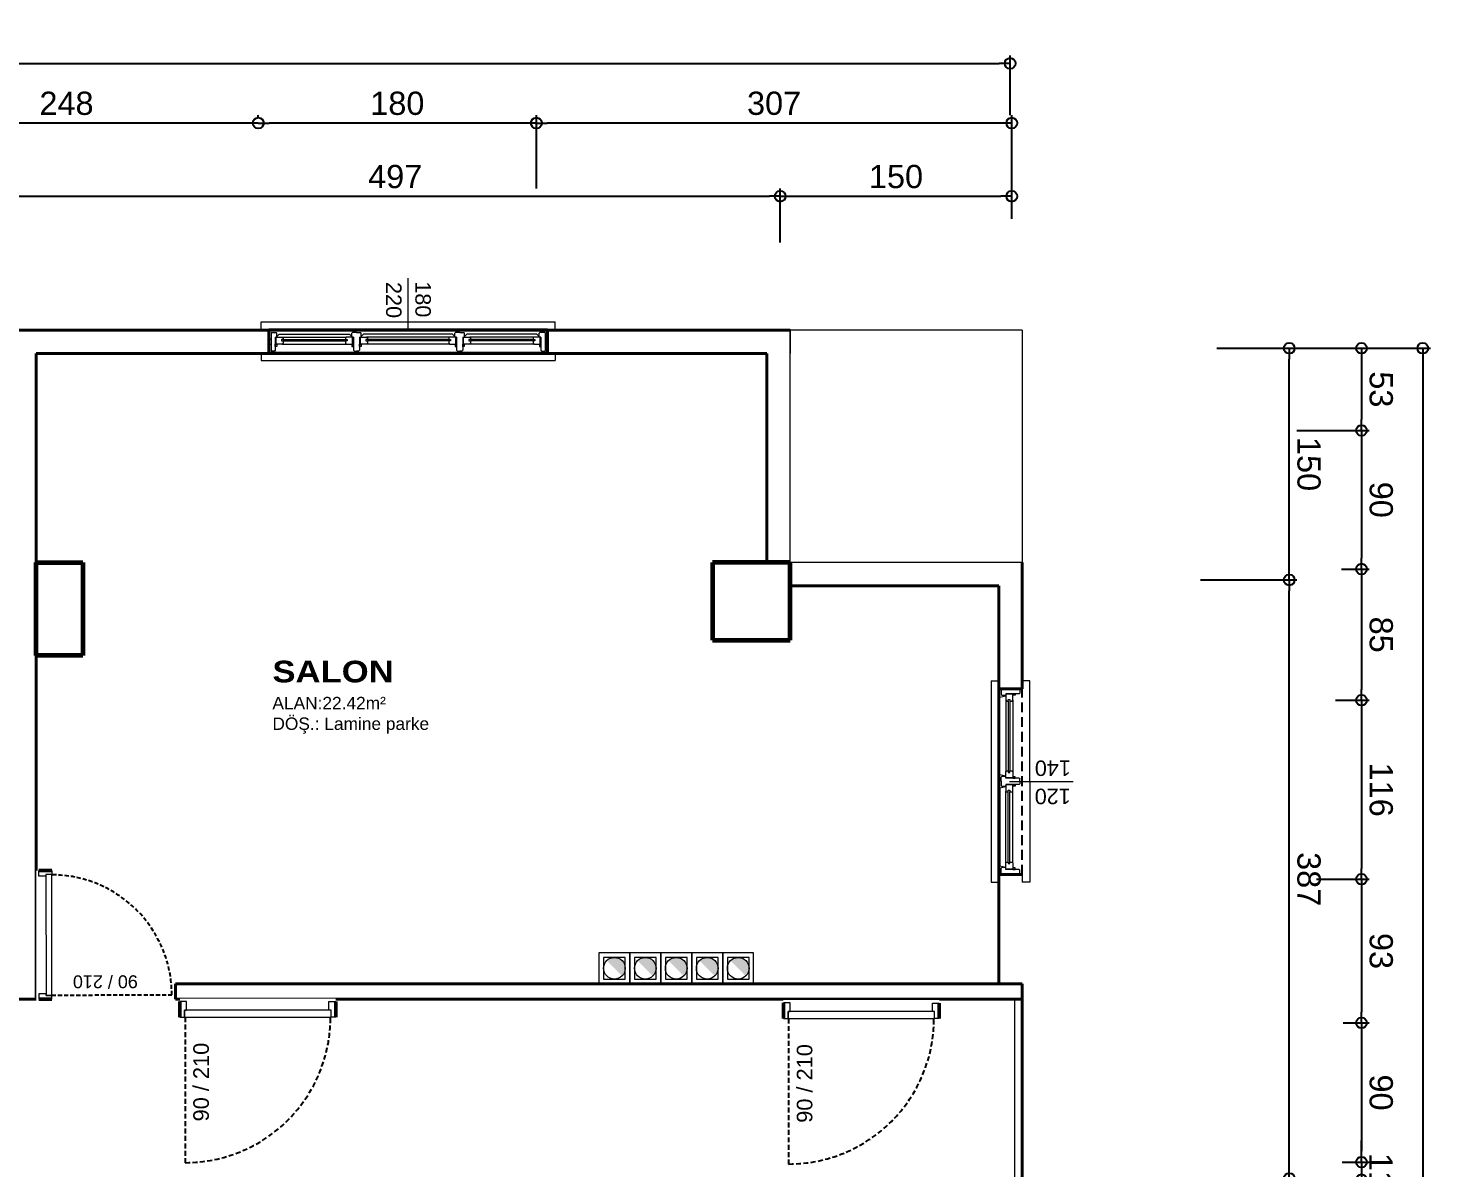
# Model space of a CAD drawing. Header units: millimetres. Extents: x 768 to 14077, y 324 to 18132.
# Drawn here: x 4003 to 4924, y 17348 to 18084 of the extents above; entities that cross this region are included whole.
import ezdxf

# ---------------------------------------------------------------- set-up
doc = ezdxf.new("R2010")
doc.units = ezdxf.units.MM
doc.set_wipeout_variables(frame=1)
doc.linetypes.add('HIDDEN', pattern=[9.525, 6.35, -3.175])
doc.linetypes.add('HIDDEN2', pattern=[4.7625, 3.175, -1.5875])
for name, color, linetype, lineweight in [('DUV', 41, 'Continuous', 50), ('KAPI', 30, 'Continuous', 20), ('SEM_DUVAR1', 136, 'Continuous', 40), ('SEM_KOLON1', 244, 'Continuous', 60), ('SEM_PENCERE', 133, 'Continuous', 13), ('SEM_TEFRIS', 225, 'Continuous', 9), ('SEM_YAZI2', 53, 'Continuous', 9)]:
    doc.layers.add(name, color=color, linetype=linetype, lineweight=lineweight)
for name, color, linetype in [('KAPI-AC', 9, 'HIDDEN'), ('SANAL', 11, 'HIDDEN'), ('TEXT', 7, 'Continuous')]:
    doc.layers.add(name, color=color, linetype=linetype)
doc.styles.add('KAPıNO', font='arial.ttf')
doc.styles.add('ROMANC', font='arial.ttf', dxfattribs={"height": 0.1})
doc.styles.get("Standard").update_dxf_attribs({"font": 'arial.ttf'})
doc.dimstyles.new('1-50-2', dxfattribs={"dimtxt": 15, "dimasz": 7, "dimexe": 5, "dimexo": 5, "dimgap": 5, "dimtad": 1, "dimdec": 0, "dimtxsty": 'Standard', "dimblk": 'ORIGIN', "dimcen": 5, "dimdle": 7, "dimclrd": 256, "dimclre": 256, "dimclrt": 256, "dimadec": 0, "dimazin": 0, "dimtfac": 1, "dimtdec": 0, "dimtix": 1, "dimtmove": 0, "dimatfit": 3, "dimldrblk": 'ORIGIN', "dimfxl": 1, "dimlwd": -1, "dimlwe": -1, "dimarcsym": 0})

# ---------------------------------------------------------------- blocks, each defined once
blk = doc.blocks.new('_Origin')
at = {"color": 0, "linetype": 'ByBlock', "lineweight": -2}
blk.add_line((0, 0), (-1, 0), dxfattribs=at)
blk.add_circle((0, 0), 0.5, dxfattribs=at)
blk = doc.blocks.new('*D616')
at = {"transparency": 16777216}
for p, q in [((3991.39, 17942.04), (3991.39, 17980.31)), ((3998.39, 17975.31), (4481.85, 17975.31)), ((4488.85, 17945.37), (4488.85, 17980.31))]:
    blk.add_line(p, q, dxfattribs=at)
at = {"layer": 'Defpoints', "color": 0, "transparency": 16777216}
for p in [(4488.85, 17975.31), (4488.85, 17940.37), (3991.39, 17937.04)]:
    blk.add_point(p, dxfattribs=at)
at = {"transparency": 16777216, "xscale": 7, "yscale": 7, "zscale": 7, "rotation": 180}
blk.add_blockref('_Origin', (3991.39, 17975.31), dxfattribs=at)
at = {"transparency": 16777216, "xscale": 7, "yscale": 7, "zscale": 7}
blk.add_blockref('_Origin', (4488.85, 17975.31), dxfattribs=at)
at = {"transparency": 16777216, "insert": (4240.12, 17987.97), "char_height": 15, "attachment_point": 5}
blk.add_mtext('497', dxfattribs=at)
blk = doc.blocks.new('*D617')
at = {"transparency": 16777216}
for p, q in [((4488.85, 17945.37), (4488.85, 17980.31)), ((4495.85, 17975.31), (4631.46, 17975.31)), ((4638.46, 17960.68), (4638.46, 17980.31))]:
    blk.add_line(p, q, dxfattribs=at)
at = {"layer": 'Defpoints', "color": 0, "transparency": 16777216}
for p in [(4638.46, 17975.31), (4638.46, 17955.68), (4488.85, 17940.37)]:
    blk.add_point(p, dxfattribs=at)
at = {"transparency": 16777216, "xscale": 7, "yscale": 7, "zscale": 7, "rotation": 180}
blk.add_blockref('_Origin', (4488.85, 17975.31), dxfattribs=at)
at = {"transparency": 16777216, "xscale": 7, "yscale": 7, "zscale": 7}
blk.add_blockref('_Origin', (4638.46, 17975.31), dxfattribs=at)
at = {"transparency": 16777216, "insert": (4563.66, 17987.97), "char_height": 15, "attachment_point": 5}
blk.add_mtext('150', dxfattribs=at)
blk = doc.blocks.new('*D618')
at = {"transparency": 16777216}
for p, q in [((4331.32, 17980.31), (4331.32, 18027.59)), ((4631.46, 18022.59), (4338.32, 18022.59)), ((4638.46, 17980.31), (4638.46, 18027.59))]:
    blk.add_line(p, q, dxfattribs=at)
at = {"layer": 'Defpoints', "color": 0, "transparency": 16777216}
for p in [(4331.32, 18022.59), (4331.32, 17975.31), (4638.46, 17975.31)]:
    blk.add_point(p, dxfattribs=at)
at = {"transparency": 16777216, "xscale": 7, "yscale": 7, "zscale": 7, "rotation": 180}
blk.add_blockref('_Origin', (4331.32, 18022.59), dxfattribs=at)
at = {"transparency": 16777216, "xscale": 7, "yscale": 7, "zscale": 7}
blk.add_blockref('_Origin', (4638.46, 18022.59), dxfattribs=at)
at = {"transparency": 16777216, "insert": (4484.89, 18035.26), "char_height": 15, "attachment_point": 5}
blk.add_mtext('307', dxfattribs=at)
blk = doc.blocks.new('*D619')
at = {"transparency": 16777216}
for p, q in [((4151.66, 18025.67), (4151.66, 18027.59)), ((4324.32, 18022.59), (4158.66, 18022.59)), ((4331.32, 17980.31), (4331.32, 18027.59))]:
    blk.add_line(p, q, dxfattribs=at)
at = {"layer": 'Defpoints', "color": 0, "transparency": 16777216}
for p in [(4151.66, 18022.59), (4151.66, 18020.67), (4331.32, 17975.31)]:
    blk.add_point(p, dxfattribs=at)
at = {"transparency": 16777216, "xscale": 7, "yscale": 7, "zscale": 7, "rotation": 180}
blk.add_blockref('_Origin', (4151.66, 18022.59), dxfattribs=at)
at = {"transparency": 16777216, "xscale": 7, "yscale": 7, "zscale": 7}
blk.add_blockref('_Origin', (4331.32, 18022.59), dxfattribs=at)
at = {"transparency": 16777216, "insert": (4241.49, 18035.25), "char_height": 15, "attachment_point": 5}
blk.add_mtext('180', dxfattribs=at)
blk = doc.blocks.new('*D620')
at = {"transparency": 16777216}
for p, q in [((3903.8, 18021.03), (3903.8, 18027.59)), ((4144.66, 18022.59), (3910.8, 18022.59)), ((4151.66, 18025.67), (4151.66, 18027.59))]:
    blk.add_line(p, q, dxfattribs=at)
at = {"layer": 'Defpoints', "color": 0, "transparency": 16777216}
for p in [(3903.8, 18022.59), (4151.66, 18020.67), (3903.8, 18016.03)]:
    blk.add_point(p, dxfattribs=at)
at = {"transparency": 16777216, "xscale": 7, "yscale": 7, "zscale": 7, "rotation": 180}
blk.add_blockref('_Origin', (3903.8, 18022.59), dxfattribs=at)
at = {"transparency": 16777216, "xscale": 7, "yscale": 7, "zscale": 7}
blk.add_blockref('_Origin', (4151.66, 18022.59), dxfattribs=at)
at = {"transparency": 16777216, "insert": (4027.73, 18035.25), "char_height": 15, "attachment_point": 5}
blk.add_mtext('248', dxfattribs=at)
blk = doc.blocks.new('*D633')
at = {"transparency": 16777216}
for p, q in [((1554.89, 18027.59), (1554.89, 18066.12)), ((1561.89, 18061.12), (4630.4, 18061.12)), ((4637.4, 18027.59), (4637.4, 18066.12))]:
    blk.add_line(p, q, dxfattribs=at)
at = {"layer": 'Defpoints', "color": 0, "transparency": 16777216}
for p in [(4637.4, 18061.12), (1554.89, 18022.59), (4637.4, 18022.59)]:
    blk.add_point(p, dxfattribs=at)
at = {"transparency": 16777216, "xscale": 7, "yscale": 7, "zscale": 7, "rotation": 180}
blk.add_blockref('_Origin', (1554.89, 18061.12), dxfattribs=at)
at = {"transparency": 16777216, "xscale": 7, "yscale": 7, "zscale": 7}
blk.add_blockref('_Origin', (4637.4, 18061.12), dxfattribs=at)
at = {"transparency": 16777216, "insert": (3096.14, 18073.78), "char_height": 15, "attachment_point": 5}
blk.add_mtext('3083', dxfattribs=at)
blk = doc.blocks.new('*D86')
at = {"transparency": 16777216}
for p, q in [((4997.78, 1325), (4977.47, 1325)), ((4982.47, 1318), (4982.47, 945.49)), ((5039.73, 938.49), (4977.47, 938.49))]:
    blk.add_line(p, q, dxfattribs=at)
at = {"layer": 'Defpoints', "color": 0, "transparency": 16777216}
for p in [(5002.78, 1325), (4982.47, 938.49), (5044.73, 938.49)]:
    blk.add_point(p, dxfattribs=at)
at = {"transparency": 16777216, "xscale": 7, "yscale": 7, "zscale": 7}
for p, rotation in [((4982.47, 1325), 90), ((4982.47, 938.49), 270)]:
    blk.add_blockref('_Origin', p, dxfattribs=dict(at, rotation=rotation))
at = {"transparency": 16777216, "insert": (4969.81, 1131.75), "char_height": 15, "attachment_point": 5, "rotation": 90}
blk.add_mtext('387', dxfattribs=at)
blk = doc.blocks.new('*D87')
at = {"transparency": 16777216}
for p, q in [((5039.73, 938.49), (4977.47, 938.49)), ((4982.47, 931.49), (4982.47, 795.89)), ((5029.26, 788.89), (4977.47, 788.89))]:
    blk.add_line(p, q, dxfattribs=at)
at = {"layer": 'Defpoints', "color": 0, "transparency": 16777216}
for p in [(5044.73, 938.49), (4982.47, 788.89), (5034.26, 788.89)]:
    blk.add_point(p, dxfattribs=at)
at = {"transparency": 16777216, "xscale": 7, "yscale": 7, "zscale": 7}
for p, rotation in [((4982.47, 938.49), 90), ((4982.47, 788.89), 270)]:
    blk.add_blockref('_Origin', p, dxfattribs=dict(at, rotation=rotation))
at = {"transparency": 16777216, "insert": (4969.81, 863.69), "char_height": 15, "attachment_point": 5, "rotation": 90}
blk.add_mtext('150', dxfattribs=at)
blk = doc.blocks.new('*D88')
at = {"transparency": 16777216}
for p, q in [((4977.47, 841.98), (4930.79, 841.98)), ((4935.79, 795.89), (4935.79, 834.98)), ((4977.47, 788.89), (4930.79, 788.89))]:
    blk.add_line(p, q, dxfattribs=at)
at = {"layer": 'Defpoints', "color": 0, "transparency": 16777216}
for p in [(4935.79, 841.98), (4982.47, 841.98), (4982.47, 788.89)]:
    blk.add_point(p, dxfattribs=at)
at = {"transparency": 16777216, "xscale": 7, "yscale": 7, "zscale": 7}
for p, rotation in [((4935.79, 841.98), 90), ((4935.79, 788.89), 270)]:
    blk.add_blockref('_Origin', p, dxfattribs=dict(at, rotation=rotation))
at = {"transparency": 16777216, "insert": (4923.13, 815.44), "char_height": 15, "attachment_point": 5, "rotation": 90}
blk.add_mtext('53', dxfattribs=at)
blk = doc.blocks.new('*D89')
at = {"transparency": 16777216}
for p, q in [((4948.79, 931.49), (4930.79, 931.49)), ((4935.79, 848.98), (4935.79, 924.49)), ((4977.47, 841.98), (4930.79, 841.98))]:
    blk.add_line(p, q, dxfattribs=at)
at = {"layer": 'Defpoints', "color": 0, "transparency": 16777216}
for p in [(4935.79, 931.49), (4953.79, 931.49), (4982.47, 841.98)]:
    blk.add_point(p, dxfattribs=at)
at = {"transparency": 16777216, "xscale": 7, "yscale": 7, "zscale": 7}
for p, rotation in [((4935.79, 931.49), 90), ((4935.79, 841.98), 270)]:
    blk.add_blockref('_Origin', p, dxfattribs=dict(at, rotation=rotation))
at = {"transparency": 16777216, "insert": (4923.13, 886.74), "char_height": 15, "attachment_point": 5, "rotation": 90}
blk.add_mtext('90', dxfattribs=at)
blk = doc.blocks.new('*D90')
at = {"transparency": 16777216}
for p, q in [((4952.52, 1016.18), (4930.79, 1016.18)), ((4935.79, 938.49), (4935.79, 1009.18)), ((4948.79, 931.49), (4930.79, 931.49))]:
    blk.add_line(p, q, dxfattribs=at)
at = {"layer": 'Defpoints', "color": 0, "transparency": 16777216}
for p in [(4935.79, 1016.18), (4957.52, 1016.18), (4953.79, 931.49)]:
    blk.add_point(p, dxfattribs=at)
at = {"transparency": 16777216, "xscale": 7, "yscale": 7, "zscale": 7}
for p, rotation in [((4935.79, 1016.18), 90), ((4935.79, 931.49), 270)]:
    blk.add_blockref('_Origin', p, dxfattribs=dict(at, rotation=rotation))
at = {"transparency": 16777216, "insert": (4923.13, 973.84), "char_height": 15, "attachment_point": 5, "rotation": 90}
blk.add_mtext('85', dxfattribs=at)
blk = doc.blocks.new('*D91')
at = {"transparency": 16777216}
for p, q in [((4964.81, 1131.75), (4930.79, 1131.75)), ((4935.79, 1023.18), (4935.79, 1124.75)), ((4952.52, 1016.18), (4930.79, 1016.18))]:
    blk.add_line(p, q, dxfattribs=at)
at = {"layer": 'Defpoints', "color": 0, "transparency": 16777216}
for p in [(4935.79, 1131.75), (4969.81, 1131.75), (4957.52, 1016.18)]:
    blk.add_point(p, dxfattribs=at)
at = {"transparency": 16777216, "xscale": 7, "yscale": 7, "zscale": 7}
for p, rotation in [((4935.79, 1131.75), 90), ((4935.79, 1016.18), 270)]:
    blk.add_blockref('_Origin', p, dxfattribs=dict(at, rotation=rotation))
at = {"transparency": 16777216, "insert": (4923.13, 1073.96), "char_height": 15, "attachment_point": 5, "rotation": 90}
blk.add_mtext('116', dxfattribs=at)
blk = doc.blocks.new('*D92')
at = {"transparency": 16777216}
for p, q in [((4947.63, 1224.53), (4930.79, 1224.53)), ((4935.79, 1138.75), (4935.79, 1217.53)), ((4964.81, 1131.75), (4930.79, 1131.75))]:
    blk.add_line(p, q, dxfattribs=at)
at = {"layer": 'Defpoints', "color": 0, "transparency": 16777216}
for p in [(4935.79, 1224.53), (4952.63, 1224.53), (4969.81, 1131.75)]:
    blk.add_point(p, dxfattribs=at)
at = {"transparency": 16777216, "xscale": 7, "yscale": 7, "zscale": 7}
for p, rotation in [((4935.79, 1224.53), 90), ((4935.79, 1131.75), 270)]:
    blk.add_blockref('_Origin', p, dxfattribs=dict(at, rotation=rotation))
at = {"transparency": 16777216, "insert": (4923.13, 1178.14), "char_height": 15, "attachment_point": 5, "rotation": 90}
blk.add_mtext('93', dxfattribs=at)
blk = doc.blocks.new('*D93')
at = {"transparency": 16777216}
for p, q in [((4948.35, 1314.46), (4930.79, 1314.46)), ((4935.79, 1231.53), (4935.79, 1307.46)), ((4947.63, 1224.53), (4930.79, 1224.53))]:
    blk.add_line(p, q, dxfattribs=at)
at = {"layer": 'Defpoints', "color": 0, "transparency": 16777216}
for p in [(4935.79, 1314.46), (4953.35, 1314.46), (4952.63, 1224.53)]:
    blk.add_point(p, dxfattribs=at)
at = {"transparency": 16777216, "xscale": 7, "yscale": 7, "zscale": 7}
for p, rotation in [((4935.79, 1314.46), 90), ((4935.79, 1224.53), 270)]:
    blk.add_blockref('_Origin', p, dxfattribs=dict(at, rotation=rotation))
at = {"transparency": 16777216, "insert": (4923.13, 1269.5), "char_height": 15, "attachment_point": 5, "rotation": 90}
blk.add_mtext('90', dxfattribs=at)
blk = doc.blocks.new('*D94')
at = {"transparency": 16777216}
for p, q in [((4935.79, 1332.81), (4935.79, 1339.81)), ((4948.35, 1325.81), (4930.79, 1325.81)), ((4935.79, 1314.46), (4935.79, 1325.81)), ((4948.35, 1314.46), (4930.79, 1314.46)), ((4935.79, 1307.46), (4935.79, 1300.46))]:
    blk.add_line(p, q, dxfattribs=at)
at = {"layer": 'Defpoints', "color": 0, "transparency": 16777216}
for p in [(4935.79, 1325.81), (4953.35, 1325.81), (4953.35, 1314.46)]:
    blk.add_point(p, dxfattribs=at)
at = {"transparency": 16777216, "xscale": 7, "yscale": 7, "zscale": 7}
for p, rotation in [((4935.79, 1325.81), 270), ((4935.79, 1314.46), 90)]:
    blk.add_blockref('_Origin', p, dxfattribs=dict(at, rotation=rotation))
at = {"transparency": 16777216, "insert": (4923.26, 1320.14), "char_height": 15, "attachment_point": 5, "rotation": 90}
blk.add_mtext('11', dxfattribs=at)
blk = doc.blocks.new('*D105')
at = {"transparency": 16777216}
for p, q in [((4930.79, 2153.78), (4891.21, 2153.78)), ((4896.21, 795.89), (4896.21, 2146.78)), ((4930.79, 788.89), (4891.21, 788.89))]:
    blk.add_line(p, q, dxfattribs=at)
at = {"layer": 'Defpoints', "color": 0, "transparency": 16777216}
for p in [(4896.21, 2153.78), (4935.79, 2153.78), (4935.79, 788.89)]:
    blk.add_point(p, dxfattribs=at)
at = {"transparency": 16777216, "xscale": 7, "yscale": 7, "zscale": 7}
for p, rotation in [((4896.21, 2153.78), 90), ((4896.21, 788.89), 270)]:
    blk.add_blockref('_Origin', p, dxfattribs=dict(at, rotation=rotation))
at = {"transparency": 16777216, "insert": (4883.54, 1471.33), "char_height": 15, "attachment_point": 5, "rotation": 90}
blk.add_mtext('1365', dxfattribs=at)
blk = doc.blocks.new('*U116')
at = {"layer": 'TEXT', "style": 'KAPıNO'}
blk.add_attdef('KB', (8.6, -76.9), '', height=10, rotation=90, dxfattribs=at)
blk.add_wipeout([(-10, -11), (90, -11), (90, 2), (-10, 2)]).dxf.layer = 'KAPI'
at = {"layer": 'DUV'}
for p, q in [((-10, -10), (-10, 0)), ((90, -10), (90, 0))]:
    blk.add_line(p, q, dxfattribs=at)
at = {"layer": 'KAPI'}
for points in [[(-10, 0), (-10, -10), (-7, -10), (-7, -5.5), (-5.7, -5.5), (-5.7, 0)], [(90, 0), (90, -10), (87, -10), (87, -5.5), (85.7, -5.5), (85.7, 0)]]:
    blk.add_lwpolyline(points, close=True, dxfattribs=at)
blk.add_lwpolyline([(-7, -5.5), (-7, -10), (87, -10), (87, -5.5), (-7, -5.5)], dxfattribs=at)
at = {"layer": 'KAPI-AC', "linetype": 'HIDDEN2'}
blk.add_lwpolyline([(-6.7, -10), (-6.7, -103.3, 0.414214), (86.7, -10)], format="xyb", dxfattribs=at)
blk = doc.blocks.new('*U118')
at = {"layer": 'TEXT', "style": 'KAPıNO'}
blk.add_attdef('KB', (8.58, -76.87), '', height=10, rotation=90, dxfattribs=at)
blk.add_wipeout([(-10, -11), (90, -11), (90, 2), (-10, 2)]).dxf.layer = 'KAPI'
at = {"layer": 'DUV'}
for p, q in [((-10, -10), (-10, 0)), ((90, -10), (90, 0))]:
    blk.add_line(p, q, dxfattribs=at)
at = {"layer": 'KAPI'}
for points in [[(-10, 0), (-10, -10), (-7, -10), (-7, -5.5), (-5.7, -5.5), (-5.7, 0)], [(90, 0), (90, -10), (87, -10), (87, -5.5), (85.7, -5.5), (85.7, 0)]]:
    blk.add_lwpolyline(points, close=True, dxfattribs=at)
blk.add_lwpolyline([(-7, -5.5), (-7, -10), (87, -10), (87, -5.5), (-7, -5.5)], dxfattribs=at)
at = {"layer": 'KAPI-AC', "linetype": 'HIDDEN2'}
blk.add_lwpolyline([(-6.67, -10), (-6.67, -103.33, 0.414214), (86.67, -10)], format="xyb", dxfattribs=at)
blk = doc.blocks.new('20FRANSIZ200')
at = {"layer": 'SANAL'}
for p, q in [((233.2758, -106.1039), (235.0758, -106.1039)), ((233.2758, -106.2539), (235.0758, -106.2539))]:
    blk.add_line(p, q, dxfattribs=at)
at = {"layer": 'SEM_DUVAR1'}
for p, q in [((233.2758, -106.1039), (233.2758, -106.2539)), ((235.0758, -106.1039), (235.0758, -106.2539))]:
    blk.add_line(p, q, dxfattribs=at)
at = {"layer": 'SEM_PENCERE'}
for p, q in [((233.3117, -106.1156), (233.2909, -106.1156)), ((233.2909, -106.2356), (233.2909, -106.1156)), ((233.3179, -106.1217), (233.3117, -106.1156)), ((233.3179, -106.2056), (233.3179, -106.1217)), ((233.8225, -106.1217), (233.8286, -106.1156)), ((233.8225, -106.2056), (233.8225, -106.1217)), ((233.8286, -106.1156), (233.8425, -106.1156)), ((233.8564, -106.1156), (233.8425, -106.1156)), ((233.8625, -106.1217), (233.8564, -106.1156)), ((233.8625, -106.2056), (233.8625, -106.1217)), ((234.4892, -106.1217), (234.4953, -106.1156)), ((234.4892, -106.2056), (234.4892, -106.1217)), ((234.4953, -106.1156), (234.5092, -106.1156)), ((234.523, -106.1156), (234.5092, -106.1156)), ((234.5292, -106.1217), (234.523, -106.1156)), ((234.5292, -106.2056), (234.5292, -106.1217)), ((235.0338, -106.1217), (235.0399, -106.1156)), ((235.0338, -106.2056), (235.0338, -106.1217)), ((235.0399, -106.1156), (235.0608, -106.1156)), ((235.0608, -106.2356), (235.0608, -106.1156)), ((233.2759, -106.1602), (233.2909, -106.1602)), ((233.2909, -106.1907), (233.2759, -106.1907)), ((233.3179, -106.2056), (233.3238, -106.2056)), ((233.3238, -106.2056), (233.3288, -106.2106)), ((233.3288, -106.2106), (233.3288, -106.2306)), ((233.3628, -106.2055), (233.7775, -106.2055)), ((233.3629, -106.1605), (233.7775, -106.1605)), ((233.3679, -106.1805), (233.7725, -106.1805)), ((233.3679, -106.1905), (233.7725, -106.1905)), ((233.8165, -106.2056), (233.8115, -106.2106)), ((233.8115, -106.2106), (233.8115, -106.2306)), ((233.8225, -106.2056), (233.8165, -106.2056)), ((233.8625, -106.2056), (233.8685, -106.2056)), ((233.8685, -106.2056), (233.8735, -106.2106)), ((233.8735, -106.2106), (233.8735, -106.2306)), ((233.9075, -106.1605), (234.4442, -106.1605)), ((233.9075, -106.2055), (234.4442, -106.2055)), ((233.9125, -106.1805), (234.4391, -106.1805)), ((233.9125, -106.1905), (234.4391, -106.1905)), ((234.4832, -106.2056), (234.4782, -106.2106)), ((234.4782, -106.2106), (234.4782, -106.2306)), ((234.4892, -106.2056), (234.4832, -106.2056)), ((234.5292, -106.2056), (234.5351, -106.2056)), ((234.5351, -106.2056), (234.5401, -106.2106)), ((234.5401, -106.2106), (234.5401, -106.2306)), ((234.9888, -106.1605), (234.5741, -106.1605)), ((234.9888, -106.2055), (234.5741, -106.2055)), ((234.9838, -106.1805), (234.5792, -106.1805)), ((234.9838, -106.1905), (234.5792, -106.1905)), ((235.0278, -106.2056), (235.0228, -106.2106)), ((235.0228, -106.2106), (235.0228, -106.2306)), ((235.0338, -106.2056), (235.0278, -106.2056)), ((235.0758, -106.1602), (235.0608, -106.1602)), ((235.0608, -106.1907), (235.0758, -106.1907)), ((233.2909, -106.2356), (233.3239, -106.2356)), ((233.3288, -106.2306), (233.3239, -106.2356)), ((233.8115, -106.2306), (233.8165, -106.2356)), ((233.8425, -106.2356), (233.8165, -106.2356)), ((233.8425, -106.2356), (233.8685, -106.2356)), ((233.8735, -106.2306), (233.8685, -106.2356)), ((234.1758, -106.2539), (234.1758, -106.587)), ((234.4782, -106.2306), (234.4832, -106.2356)), ((234.5092, -106.2356), (234.4832, -106.2356)), ((234.5092, -106.2356), (234.5352, -106.2356)), ((234.5401, -106.2306), (234.5352, -106.2356)), ((235.0228, -106.2306), (235.0278, -106.2356)), ((235.0608, -106.2356), (235.0278, -106.2356))]:
    blk.add_line(p, q, dxfattribs=at)
for points in [[(233.3179, -106.1605), (233.3279, -106.1605), (233.3279, -106.1455), (233.3179, -106.1455)], [(233.3229, -106.2056), (233.3629, -106.2056), (233.3679, -106.2005), (233.3679, -106.1905), (233.3579, -106.1906), (233.3579, -106.1806), (233.3679, -106.1805), (233.3679, -106.1655), (233.3629, -106.1605), (233.3229, -106.1605)], [(233.8175, -106.2056), (233.7774, -106.2056), (233.7725, -106.2005), (233.7725, -106.1905), (233.7825, -106.1906), (233.7825, -106.1806), (233.7725, -106.1805), (233.7725, -106.1655), (233.7775, -106.1605), (233.8175, -106.1605)], [(233.8225, -106.1605), (233.8125, -106.1605), (233.8125, -106.1455), (233.8225, -106.1455)], [(233.8625, -106.1605), (233.8725, -106.1605), (233.8725, -106.1455), (233.8625, -106.1455)], [(233.8675, -106.2056), (233.9075, -106.2056), (233.9125, -106.2005), (233.9125, -106.1905), (233.9025, -106.1906), (233.9025, -106.1806), (233.9125, -106.1805), (233.9125, -106.1655), (233.9075, -106.1605), (233.8675, -106.1605)], [(234.4842, -106.2056), (234.4441, -106.2056), (234.4391, -106.2005), (234.4391, -106.1905), (234.4491, -106.1906), (234.4491, -106.1806), (234.4391, -106.1805), (234.4391, -106.1655), (234.4442, -106.1605), (234.4842, -106.1605)], [(234.4892, -106.1605), (234.4792, -106.1605), (234.4792, -106.1455), (234.4892, -106.1455)], [(234.5292, -106.1605), (234.5392, -106.1605), (234.5392, -106.1455), (234.5292, -106.1455)], [(234.5342, -106.2056), (234.5742, -106.2056), (234.5792, -106.2005), (234.5792, -106.1905), (234.5692, -106.1906), (234.5692, -106.1806), (234.5792, -106.1805), (234.5792, -106.1655), (234.5742, -106.1605), (234.5342, -106.1605)], [(235.0288, -106.2056), (234.9888, -106.2056), (234.9838, -106.2005), (234.9838, -106.1905), (234.9938, -106.1906), (234.9938, -106.1806), (234.9838, -106.1805), (234.9838, -106.1655), (234.9888, -106.1605), (235.0288, -106.1605)], [(235.0338, -106.1605), (235.0238, -106.1605), (235.0238, -106.1455), (235.0338, -106.1455)]]:
    blk.add_lwpolyline(points, close=True, dxfattribs=at)
for points in [[(233.3288, -106.2106), (233.3438, -106.2256), (233.7965, -106.2255), (233.8115, -106.2106)], [(233.8735, -106.2106), (233.8884, -106.2256), (234.4632, -106.2255), (234.4782, -106.2106)], [(235.0228, -106.2106), (235.0079, -106.2256), (234.5551, -106.2255), (234.5401, -106.2106)]]:
    blk.add_lwpolyline(points, dxfattribs=at)
at = {"layer": 'SEM_TEFRIS'}
for p, q in [((235.1258, -106.0539), (233.2258, -106.0539)), ((233.2258, -106.1039), (233.2258, -106.0539)), ((233.2758, -106.1039), (233.2258, -106.1039)), ((235.0758, -106.1039), (235.1258, -106.1039)), ((235.1258, -106.1039), (235.1258, -106.0539)), ((233.2758, -106.2539), (233.2258, -106.2539)), ((233.2258, -106.2539), (233.2258, -106.3039)), ((235.1258, -106.3039), (233.2258, -106.3039)), ((235.0758, -106.2539), (235.1258, -106.2539)), ((235.1258, -106.2539), (235.1258, -106.3039))]:
    blk.add_line(p, q, dxfattribs=at)
blk = doc.blocks.new('SDHFJG')
at = {"layer": 'SEM_TEFRIS', "xscale": 99.99999999999999, "yscale": 99.99999999999999, "zscale": 99.99999999999999, "rotation": 179.9994813892329}
blk.add_blockref('20FRANSIZ200', (29547.72, 1031.88), dxfattribs=at)
at = {"layer": 'SEM_PENCERE', "style": 'ROMANC'}
for s, p in [('220', (6116.02, 11688.24)), ('180', (6134.95, 11688.73))]:
    blk.add_text(s, height=10, rotation=269.93511, dxfattribs=at).set_placement(p)
blk = doc.blocks.new('VA')
at = {"layer": 'SANAL'}
for p, q in [((21735.95, 8968.79), (21615.95, 8968.81)), ((21735.95, 8953.79), (21615.95, 8953.81))]:
    blk.add_line(p, q, dxfattribs=at)
at = {"layer": 'SEM_DUVAR1'}
for p, q in [((21615.95, 8953.81), (21615.95, 8968.81)), ((21615.95, 8953.81), (21615.95, 8968.81)), ((21615.95, 8953.81), (21615.95, 8968.81)), ((21615.95, 8953.81), (21615.95, 8968.81)), ((21615.95, 8953.81), (21615.95, 8968.81)), ((21615.95, 8953.8), (21615.95, 8968.81)), ((21735.95, 8953.79), (21735.95, 8968.79)), ((21735.95, 8953.79), (21735.95, 8968.79)), ((21735.95, 8953.79), (21735.95, 8968.79)), ((21735.95, 8953.79), (21735.95, 8968.79)), ((21735.95, 8953.79), (21735.95, 8968.79)), ((21735.95, 8953.79), (21735.95, 8968.79)), ((21735.95, 8953.79), (21735.95, 8968.79))]:
    blk.add_line(p, q, dxfattribs=at)
blk.add_lwpolyline([(21609.1, 8968.81), (21615.95, 8968.81)], dxfattribs=at)
at = {"layer": 'SEM_PENCERE'}
for p, q in [((21610.95, 8973.81), (21610.95, 8968.81)), ((21675.83, 8973.8), (21610.95, 8973.81)), ((21675.83, 8973.8), (21740.95, 8973.79)), ((21740.95, 8973.79), (21740.95, 8968.79)), ((21615.95, 8968.81), (21610.95, 8968.81)), ((21615.95, 8968.81), (21615.95, 8962.91)), ((21615.95, 8967.39), (21618.75, 8967.38)), ((21619.25, 8966.88), (21618.75, 8967.38)), ((21619.25, 8966.88), (21619.25, 8958.38)), ((21619.25, 8964.38), (21620.25, 8964.38)), ((21619.25, 8962.88), (21619.25, 8964.38)), ((21620.25, 8964.38), (21620.25, 8962.88)), ((21673.81, 8964.37), (21672.81, 8964.37)), ((21672.81, 8964.37), (21672.81, 8962.87)), ((21673.81, 8966.87), (21674.31, 8967.37)), ((21673.81, 8966.87), (21673.81, 8958.37)), ((21673.81, 8962.87), (21673.81, 8964.37)), ((21675.71, 8967.37), (21674.31, 8967.37)), ((21675.71, 8967.37), (21675.83, 8967.37)), ((21675.95, 8967.37), (21675.83, 8967.37)), ((21675.95, 8967.37), (21677.35, 8967.37)), ((21677.85, 8966.87), (21677.35, 8967.37)), ((21677.85, 8966.87), (21677.85, 8958.37)), ((21677.85, 8964.37), (21678.85, 8964.37)), ((21677.85, 8962.87), (21677.85, 8964.37)), ((21678.85, 8964.37), (21678.85, 8962.87)), ((21732.65, 8964.36), (21731.65, 8964.36)), ((21731.65, 8964.36), (21731.65, 8962.86)), ((21732.65, 8966.86), (21733.15, 8967.36)), ((21732.65, 8966.86), (21732.65, 8958.36)), ((21732.65, 8962.86), (21732.65, 8964.36)), ((21735.95, 8967.36), (21733.15, 8967.36)), ((21735.95, 8968.79), (21735.95, 8962.89)), ((21735.95, 8968.79), (21740.95, 8968.79)), ((21615.95, 8962.91), (21616.25, 8962.91)), ((21615.95, 8962.36), (21615.95, 8953.81)), ((21616.25, 8959.86), (21615.95, 8959.86)), ((21615.95, 8955.39), (21619.95, 8955.38)), ((21616.25, 8962.91), (21616.25, 8959.86)), ((21620.25, 8962.88), (21619.25, 8962.88)), ((21619.25, 8958.38), (21619.95, 8958.38)), ((21623.45, 8962.88), (21619.45, 8962.88)), ((21619.45, 8962.88), (21619.45, 8958.38)), ((21619.45, 8958.38), (21623.45, 8958.38)), ((21619.95, 8958.38), (21620.45, 8957.88)), ((21620.45, 8955.88), (21619.95, 8955.38)), ((21620.45, 8957.88), (21620.45, 8955.88)), ((21621.54, 8954.38), (21620.65, 8958.38)), ((21622.95, 8959.88), (21622.95, 8960.88)), ((21622.95, 8960.88), (21623.95, 8960.88)), ((21623.95, 8959.88), (21622.95, 8959.88)), ((21623.45, 8962.88), (21669.61, 8962.87)), ((21623.95, 8962.38), (21623.45, 8962.88)), ((21623.45, 8958.38), (21623.95, 8958.88)), ((21623.45, 8958.38), (21669.61, 8958.37)), ((21623.95, 8960.88), (21623.95, 8962.38)), ((21623.95, 8960.88), (21669.11, 8960.87)), ((21623.95, 8959.88), (21669.11, 8959.87)), ((21623.95, 8958.88), (21623.95, 8959.88)), ((21669.11, 8962.37), (21669.61, 8962.87)), ((21669.11, 8960.87), (21669.11, 8962.37)), ((21670.11, 8960.87), (21669.11, 8960.87)), ((21669.11, 8958.87), (21669.11, 8959.87)), ((21669.11, 8959.87), (21670.11, 8959.87)), ((21669.61, 8958.37), (21669.11, 8958.87)), ((21669.61, 8962.87), (21673.61, 8962.87)), ((21673.61, 8958.37), (21669.61, 8958.37)), ((21670.11, 8959.87), (21670.11, 8960.87)), ((21672.4, 8958.37), (21671.51, 8954.37)), ((21673.11, 8958.37), (21672.61, 8957.87)), ((21672.61, 8957.87), (21672.61, 8955.87)), ((21672.61, 8955.87), (21673.11, 8955.37)), ((21672.81, 8962.87), (21673.81, 8962.87)), ((21673.81, 8958.37), (21673.11, 8958.37)), ((21675.71, 8955.37), (21673.11, 8955.37)), ((21673.61, 8962.87), (21673.61, 8958.37)), ((21675.71, 8955.37), (21675.83, 8955.37)), ((21675.95, 8955.37), (21675.83, 8955.37)), ((21675.95, 8955.37), (21678.55, 8955.37)), ((21678.85, 8962.87), (21677.85, 8962.87)), ((21677.85, 8958.37), (21678.55, 8958.37)), ((21678.05, 8962.87), (21678.05, 8958.37)), ((21682.05, 8962.87), (21678.05, 8962.87)), ((21678.05, 8958.37), (21682.05, 8958.37)), ((21678.55, 8958.37), (21679.05, 8957.87)), ((21679.05, 8955.87), (21678.55, 8955.37)), ((21679.05, 8957.87), (21679.05, 8955.87)), ((21679.25, 8958.37), (21680.14, 8954.37)), ((21681.55, 8959.87), (21681.55, 8960.87)), ((21681.55, 8960.87), (21682.55, 8960.87)), ((21682.55, 8959.87), (21681.55, 8959.87)), ((21728.45, 8962.86), (21682.05, 8962.87)), ((21682.55, 8962.37), (21682.05, 8962.87)), ((21682.05, 8958.37), (21682.55, 8958.87)), ((21728.45, 8958.36), (21682.05, 8958.37)), ((21682.55, 8960.87), (21682.55, 8962.37)), ((21727.95, 8960.86), (21682.55, 8960.87)), ((21727.95, 8959.86), (21682.55, 8959.87)), ((21682.55, 8958.87), (21682.55, 8959.87)), ((21727.95, 8962.36), (21728.45, 8962.86)), ((21727.95, 8960.86), (21727.95, 8962.36)), ((21728.95, 8960.86), (21727.95, 8960.86)), ((21727.95, 8958.86), (21727.95, 8959.86)), ((21727.95, 8959.86), (21728.95, 8959.86)), ((21728.45, 8958.36), (21727.95, 8958.86)), ((21728.45, 8962.86), (21732.45, 8962.86)), ((21732.45, 8958.36), (21728.45, 8958.36)), ((21728.95, 8959.86), (21728.95, 8960.86)), ((21730.35, 8954.36), (21731.24, 8958.36)), ((21731.95, 8958.36), (21731.45, 8957.86)), ((21731.45, 8957.86), (21731.45, 8955.86)), ((21731.45, 8955.86), (21731.95, 8955.36)), ((21731.65, 8962.86), (21732.65, 8962.86)), ((21732.65, 8958.36), (21731.95, 8958.36)), ((21735.95, 8955.36), (21731.95, 8955.36)), ((21732.45, 8962.86), (21732.45, 8958.36)), ((21735.95, 8962.89), (21735.65, 8962.89)), ((21735.65, 8962.89), (21735.65, 8959.84)), ((21735.65, 8959.84), (21735.95, 8959.84)), ((21735.95, 8962.34), (21735.95, 8953.79)), ((21615.95, 8953.81), (21610.95, 8953.81)), ((21610.95, 8948.81), (21610.95, 8953.81)), ((21610.95, 8948.81), (21740.95, 8948.79)), ((21671.51, 8954.37), (21621.54, 8954.38)), ((21680.14, 8954.37), (21730.35, 8954.36)), ((21735.95, 8953.79), (21740.95, 8953.79)), ((21740.95, 8948.79), (21740.95, 8953.79))]:
    blk.add_line(p, q, dxfattribs=at)
at = {"layer": 'SEM_TEFRIS'}
blk.add_line((21675.95, 8960.62), (21675.96, 9001.83), dxfattribs=at)
for s, p in [('140', (21662.32, 9000.37)), ('120', (21680.53, 9000.3))]:
    blk.add_text(s, height=10, rotation=269.98843, dxfattribs=at).set_placement(p)
blk = doc.blocks.new('ölçü 2')
for base, p1, p2, picture, middle in [((4896.21, 2153.78), (4935.79, 788.89), (4935.79, 2153.78), '*D105', (4883.54, 1471.33)), ((4935.79, 841.98), (4982.47, 788.89), (4982.47, 841.98), '*D88', (4923.13, 815.44))]:
    dim = blk.add_linear_dim(base=base, p1=p1, p2=p2, angle=90, dimstyle='1-50-2')
    dim.commit()
    dim.dimension.update_dxf_attribs({"geometry": picture, "text_midpoint": middle})
for base, p1, p2, picture, middle in [((4935.79, 1325.81), (4953.35, 1314.46), (4953.35, 1325.81), '*D94', (4923.26, 1320.14)), ((4982.47, 938.49), (5002.78, 1325), (5044.73, 938.49), '*D86', (4969.81, 1131.75)), ((4935.79, 1314.46), (4952.63, 1224.53), (4953.35, 1314.46), '*D93', (4923.13, 1269.5)), ((4935.79, 1224.53), (4969.81, 1131.75), (4952.63, 1224.53), '*D92', (4923.13, 1178.14)), ((4935.79, 1131.75), (4957.52, 1016.18), (4969.81, 1131.75), '*D91', (4923.13, 1073.96)), ((4935.79, 1016.18), (4953.79, 931.49), (4957.52, 1016.18), '*D90', (4923.13, 973.84)), ((4982.47, 788.89), (5044.73, 938.49), (5034.26, 788.89), '*D87', (4969.81, 863.69)), ((4935.79, 931.49), (4982.47, 841.98), (4953.79, 931.49), '*D89', (4923.13, 886.74))]:
    dim = blk.add_linear_dim(base=base, p1=p1, p2=p2, angle=90, dimstyle='1-50-2', override={"dimtmove": 1})
    dim.commit()
    dim.dimension.update_dxf_attribs({"geometry": picture, "text_midpoint": middle})

msp = doc.modelspace()

# ---------------------------------------------------------------- hatches: boundary and pattern name
at = {"layer": 'SEM_TEFRIS'}
h = msp.add_hatch(color=256, dxfattribs=at)
h.dxf.hatch_style = 1
h.paths.add_polyline_path([(4381.7, 17483.76, 0.198912), (4376.75, 17481.71), (4386.65, 17471.81, 0.668179)])
h = msp.add_hatch(color=256, dxfattribs=at)
h.dxf.hatch_style = 1
h.paths.add_polyline_path([(4401.7, 17483.76, 0.198912), (4396.75, 17481.71), (4406.65, 17471.81, 0.668179)])
h = msp.add_hatch(color=256, dxfattribs=at)
h.dxf.hatch_style = 1
h.paths.add_polyline_path([(4421.7, 17483.76, 0.198912), (4416.75, 17481.71), (4426.65, 17471.81, 0.668179)])
h = msp.add_hatch(color=256, dxfattribs=at)
h.dxf.hatch_style = 1
h.paths.add_polyline_path([(4441.7, 17483.76, 0.198912), (4436.75, 17481.71), (4446.65, 17471.81, 0.668179)])
h = msp.add_hatch(color=256, dxfattribs=at)
h.dxf.hatch_style = 1
h.paths.add_polyline_path([(4461.7, 17483.76, 0.198912), (4456.75, 17481.71), (4466.65, 17471.81, 0.668179)])

# ---------------------------------------------------------------- linework, layer by layer
at = {"layer": 'SEM_DUVAR1'}
for p, q in [((4495.2, 17888.76), (1713.2, 17888.76)), ((4480.2, 17873.76), (4008.2, 17873.76)), ((4008.2, 17471.76), (4008.2, 17873.76)), ((4480.2, 17873.76), (4480.2, 17738.76)), ((4645.2, 17738.76), (4645.08, 17663.5)), ((4495.2, 17723.76), (4630.2, 17723.76)), ((4630.2, 17723.76), (4630.2, 17466.76)), ((4008.2, 17471.76), (4008.2, 17461.76)), ((4008.2, 17471.76), (4008.2, 17456.76)), ((4098.2, 17456.76), (4098.2, 17466.76)), ((4645.2, 17466.76), (4098.2, 17466.76)), ((4645.2, 17456.76), (4645.2, 17466.76)), ((3720.2, 17456.76), (4008.2, 17456.76)), ((4098.2, 17456.76), (4645.2, 17456.76)), ((4645.2, 17456.76), (4640.2, 17456.76)), ((4645.2, 17456.76), (4645.2, 17281.6))]:
    msp.add_line(p, q, dxfattribs=at)
at = {"layer": 'SEM_KOLON1'}
for p, q in [((4008.2, 17738.76), (4038.2, 17738.76)), ((4008.2, 17678.76), (4008.2, 17738.76)), ((4038.2, 17738.76), (4038.2, 17678.76)), ((4495.2, 17738.76), (4445.2, 17738.76)), ((4445.2, 17738.76), (4445.2, 17688.76)), ((4495.2, 17688.76), (4495.2, 17738.76)), ((4445.2, 17688.76), (4495.2, 17688.76)), ((4038.2, 17678.76), (4008.2, 17678.76))]:
    msp.add_line(p, q, dxfattribs=at)
at = {"layer": 'SEM_PENCERE'}
for p, q in [((4495.2, 17738.76), (4495.2, 17888.76)), ((4495.2, 17888.76), (4495.2, 17873.76)), ((4645.2, 17888.76), (4495.2, 17888.76)), ((4645.2, 17888.76), (4645.2, 17783.76)), ((4645.2, 17783.76), (4645.2, 17738.76)), ((4645.2, 17738.76), (4495.2, 17738.76)), ((4640.2, 17456.76), (4640.2, 17281.76))]:
    msp.add_line(p, q, dxfattribs=at)
at = {"layer": 'SEM_TEFRIS'}
for points in [[(4391.7, 17466.76), (4391.7, 17486.76), (4371.7, 17486.76), (4371.7, 17466.76)], [(4411.7, 17466.76), (4411.7, 17486.76), (4391.7, 17486.76), (4391.7, 17466.76)], [(4431.7, 17466.76), (4431.7, 17486.76), (4411.7, 17486.76), (4411.7, 17466.76)], [(4451.7, 17466.76), (4451.7, 17486.76), (4431.7, 17486.76), (4431.7, 17466.76)], [(4471.7, 17466.76), (4471.7, 17486.76), (4451.7, 17486.76), (4451.7, 17466.76)], [(4388.7, 17469.76), (4388.7, 17483.76), (4374.7, 17483.76), (4374.7, 17469.76)], [(4408.7, 17469.76), (4408.7, 17483.76), (4394.7, 17483.76), (4394.7, 17469.76)], [(4428.7, 17469.76), (4428.7, 17483.76), (4414.7, 17483.76), (4414.7, 17469.76)], [(4448.7, 17469.76), (4448.7, 17483.76), (4434.7, 17483.76), (4434.7, 17469.76)], [(4468.7, 17469.76), (4468.7, 17483.76), (4454.7, 17483.76), (4454.7, 17469.76)]]:
    msp.add_lwpolyline(points, close=True, dxfattribs=at)
for centre in [(4381.7, 17476.76), (4401.7, 17476.76), (4421.7, 17476.76), (4441.7, 17476.76), (4461.7, 17476.76)]:
    msp.add_circle(centre, 7, dxfattribs=at)

# ---------------------------------------------------------------- block references
at = {"rotation": 180}
msp.add_blockref('ölçü 2', (9800.2, 18666.06), dxfattribs=at)
at = {"layer": 'SEM_DUVAR1'}
msp.add_blockref('SDHFJG', (-1881.8, 6231.71), dxfattribs=at)
at = {"layer": 'SEM_PENCERE', "rotation": 270.0115747294115}
msp.add_blockref('VA', (-4328.09, 39271.48), dxfattribs=at)

# ---------------------------------------------------------------- texts
at = {"layer": 'SEM_YAZI2', "insert": (4160.78, 17628.26), "char_height": 20, "attachment_point": 7}
msp.add_mtext_dynamic_auto_height_columns('\\pt0;{\\fArial Black|b0|i0|c162|p34;\\H0.7x;SALON\\P\\fArial|b0|i0|c162|p34;\\H0.57143x;ALAN:22.42m²\\P\\ptz;DÖŞ.: Lamine parke}', width=198.0944, gutter_width=100, height=131.53, count=1, dxfattribs=at)

# ---------------------------------------------------------------- dimensions: what is measured, and where the dimension line sits
for base, p1, p2, picture, middle in [((4637.4, 18061.12), (1554.89, 18022.59), (4637.4, 18022.59), '*D633', (3096.14, 18073.78)), ((4331.32, 18022.59), (4638.46, 17975.31), (4331.32, 17975.31), '*D618', (4484.89, 18035.26))]:
    dim = msp.add_linear_dim(base=base, p1=p1, p2=p2, dimstyle='1-50-2')
    dim.commit()
    dim.dimension.update_dxf_attribs({"geometry": picture, "text_midpoint": middle})
for base, p1, p2, picture, middle in [((3903.8, 18022.59), (4151.66, 18020.67), (3903.8, 18016.03), '*D620', (4027.73, 18035.25)), ((4151.66, 18022.59), (4331.32, 17975.31), (4151.66, 18020.67), '*D619', (4241.49, 18035.25)), ((4488.85, 17975.31), (3991.39, 17937.04), (4488.85, 17940.37), '*D616', (4240.12, 17987.97)), ((4638.46, 17975.31), (4488.85, 17940.37), (4638.46, 17955.68), '*D617', (4563.66, 17987.97))]:
    dim = msp.add_linear_dim(base=base, p1=p1, p2=p2, dimstyle='1-50-2', override={"dimtmove": 1})
    dim.commit()
    dim.dimension.update_dxf_attribs({"geometry": picture, "text_midpoint": middle})

# ---------------------------------------------------------------- next in the draw order: block references
for name, p, xscale, yscale, zscale, rotation in [('*U116', (4009.93, 17465.07), 0.8309589777983429, 0.8309589777983429, 0.8309589777983429, 90.04945628213034), ('*U118', (4111.08, 17455.25), 1.006424198047796, 1.006424198047796, 1.006424198047796, 359.9976682120375), ('*U118', (4500.98, 17454.37), 1.006424198047796, 1.006424198047796, 1.006424198047796, 359.9976682120375)]:
    msp.add_blockref(name, p, dxfattribs=dict(xscale=xscale, yscale=yscale, zscale=zscale, rotation=rotation)).add_auto_attribs({'KB': '90 / 210'})

doc.saveas('drawing.dxf')
